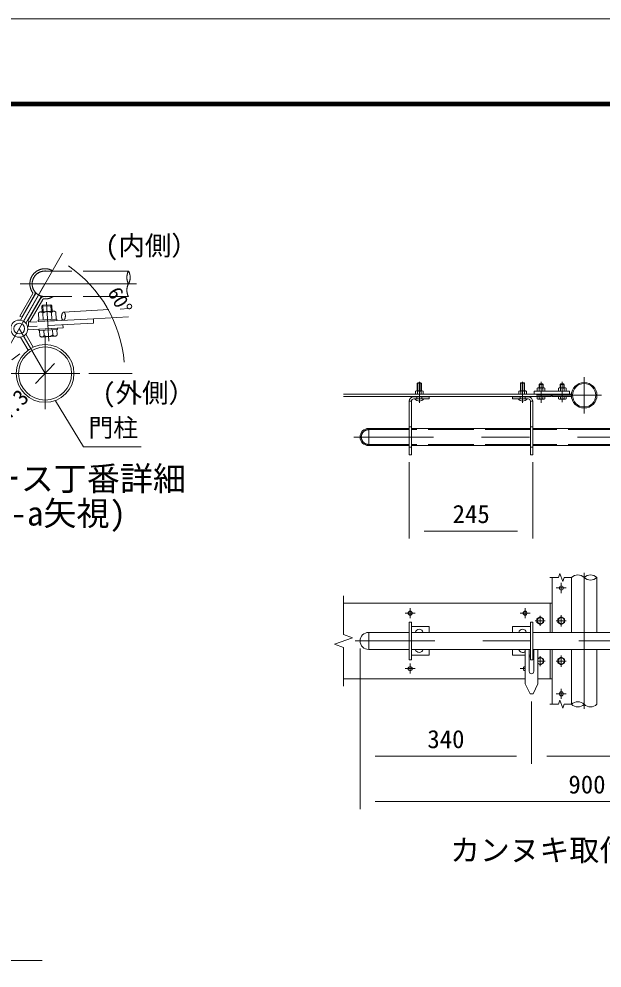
# Model space of a CAD drawing. Units: millimetres, scale not verified, with parts at other scales. Extents: x -6300 to 6300, y -4455 to 4455.
# Drawn here: x 1879 to 4192, y 689 to 4455 of the extents above; entities that cross this region are included whole.
import ezdxf
from ezdxf.enums import TextEntityAlignment as Align

# ---------------------------------------------------------------- set-up
doc = ezdxf.new("R2010")
doc.units = ezdxf.units.MM
doc.header["$LTSCALE"] = 30
doc.linetypes.add('DASHED', pattern=[7.5, 6, -1.5])
doc.linetypes.add('USER1', pattern=[50.8, 31.75, -6.35, 6.35, -6.35])
for name, color, linetype, lineweight in [('0-2_D-STR1', 1, 'Continuous', 18), ('0-3_D-STR3', 3, 'Continuous', 13), ('0-4_D-BMK', 2, 'USER1', 13), ('0-6_D-STR-DIM', 7, 'Continuous', 9), ('0-8_D-STR-TXT', 7, 'Continuous', 9), ('0-9_D-TTL-TXT', 7, 'Continuous', 18), ('0-B_D-TTL', 7, 'Continuous', 9)]:
    doc.layers.add(name, color=color, linetype=linetype, lineweight=lineweight)
doc.styles.add('ＭＳ ゴシック', font='')
doc.styles.get('ＭＳ ゴシック').set_extended_font_data('MS Gothic')

msp = doc.modelspace()

# ---------------------------------------------------------------- linework, layer by layer
at = {"layer": '0-2_D-STR1', "linetype": 'DASHED'}
for p, q in [((2313.81, 3454.89), (1982.46, 3454.89)), ((2313.81, 3353.29), (1982.46, 3353.29))]:
    msp.add_line(p, q, dxfattribs=at)
at = {"layer": '0-2_D-STR1'}
for p, q in [((4070.35, 2021.35), (4070.35, 2238.93)), ((4171.95, 2021.35), (4171.95, 2238.93)), ((4070.35, 1735.77), (4070.35, 1953.35)), ((4171.95, 1735.77), (4171.95, 1953.35))]:
    msp.add_line(p, q, dxfattribs=at)
for centre, radius in [((1982.96, 3048.5), 114.3), ((1982.96, 3048.5), 105.3), ((4121.15, 2961.83), 50.8), ((4121.15, 2961.83), 46.2)]:
    msp.add_circle(centre, radius, dxfattribs=at)
at = {"layer": '0-2_D-STR1', "linetype": 'DASHED'}
for centre, radius, start, end in [((1982.46, 3404.09), 50.8, 90, 270), ((2359.7, 3429.49), 52.45, 151.03399, 208.96601), ((2267.92, 3429.49), 52.45, 331.03399, 28.96601), ((2359.7, 3378.69), 52.45, 151.03399, 208.96601)]:
    msp.add_arc(centre, radius, start, end, dxfattribs=at)
at = {"layer": '0-3_D-STR3'}
for p, q in [((2010.6, 3457.08), (2009.34, 3454.89)), ((1906.6, 3204.75), (1936.2, 3153.49)), ((1885.82, 3192.75), (1915.41, 3141.49)), ((3452.36, 2966.33), (3452.36, 2977.73)), ((3456, 2979.33), (3478.87, 2979.33)), ((3460.96, 3011.23), (3459.36, 3009.63)), ((3459.36, 3009.63), (3459.36, 2979.33)), ((3459.36, 3009.63), (3475.36, 3009.63)), ((3459.86, 2966.33), (3459.86, 2977.73)), ((3460.96, 3011.23), (3460.96, 2979.33)), ((3460.96, 3011.23), (3473.76, 3011.23)), ((3473.76, 3011.23), (3473.76, 2979.33)), ((3475.36, 3009.63), (3473.76, 3011.23)), ((3474.86, 2966.33), (3474.86, 2977.73)), ((3475.36, 3009.63), (3475.36, 2979.33)), ((3482.36, 2966.33), (3482.36, 2977.73)), ((3861.95, 2966.33), (3861.95, 2977.73)), ((3865.58, 2979.33), (3888.45, 2979.33)), ((3870.55, 3011.23), (3868.95, 3009.63)), ((3868.95, 3009.63), (3868.95, 2979.33)), ((3868.95, 3009.63), (3884.95, 3009.63)), ((3869.45, 2966.33), (3869.45, 2977.73)), ((3870.55, 3011.23), (3870.55, 2979.33)), ((3870.55, 3011.23), (3883.35, 3011.23)), ((3883.35, 3011.23), (3883.35, 2979.33)), ((3884.95, 3009.63), (3883.35, 3011.23)), ((3884.45, 2966.33), (3884.45, 2977.73)), ((3884.95, 3009.63), (3884.95, 2979.33)), ((3891.95, 2966.33), (3891.95, 2977.73)), ((4062.35, 2978.33), (3922.35, 2978.33)), ((3922.35, 2966.33), (3922.35, 2978.33)), ((3935.33, 2989.88), (3937.85, 2991.33)), ((3935.33, 2978.33), (3935.33, 2989.88)), ((3965.36, 2978.33), (3935.33, 2978.33)), ((3962.85, 2991.33), (3937.85, 2991.33)), ((3942.35, 3004.93), (3944.75, 3007.33)), ((3942.35, 3004.93), (3958.35, 3004.93)), ((3942.35, 2991.33), (3942.35, 3004.93)), ((3942.84, 2978.33), (3942.84, 2989.88)), ((3943.85, 2991.33), (3943.85, 3006.43)), ((3944.75, 3007.33), (3955.95, 3007.33)), ((3958.35, 3004.93), (3955.95, 3007.33)), ((3956.85, 2991.33), (3956.85, 3006.43)), ((3957.85, 2978.33), (3957.85, 2989.88)), ((3958.35, 2991.33), (3958.35, 3004.93)), ((3965.36, 2989.88), (3962.85, 2991.33)), ((3965.36, 2978.33), (3965.36, 2989.88)), ((4019.33, 2989.88), (4021.85, 2991.33)), ((4019.33, 2978.33), (4019.33, 2989.88)), ((4049.36, 2978.33), (4019.33, 2978.33)), ((4046.85, 2991.33), (4021.85, 2991.33)), ((4026.35, 3004.93), (4028.75, 3007.33)), ((4026.35, 3004.93), (4042.35, 3004.93)), ((4026.35, 2991.33), (4026.35, 3004.93)), ((4026.84, 2978.33), (4026.84, 2989.88)), ((4027.85, 2991.33), (4027.85, 3006.43)), ((4028.75, 3007.33), (4039.95, 3007.33)), ((4042.35, 3004.93), (4039.95, 3007.33)), ((4040.85, 2991.33), (4040.85, 3006.43)), ((4041.85, 2978.33), (4041.85, 2989.88)), ((4042.35, 2991.33), (4042.35, 3004.93)), ((4049.36, 2989.88), (4046.85, 2991.33)), ((4049.36, 2978.33), (4049.36, 2989.88)), ((4062.35, 2966.33), (4062.35, 2978.33)), ((3990.35, 2966.33), (3166.49, 2966.33)), ((3990.35, 2957.33), (3166.49, 2957.33)), ((3426.95, 2726.23), (3426.95, 2938.23)), ((3435.95, 2938.23), (3426.95, 2938.23)), ((3435.95, 2726.23), (3435.95, 2938.23)), ((3506.95, 2956.23), (3444.95, 2956.23)), ((3506.95, 2947.23), (3444.95, 2947.23)), ((3482.36, 2966.33), (3452.36, 2966.33)), ((3506.95, 2947.23), (3506.95, 2956.23)), ((3836.95, 2956.23), (3898.95, 2956.23)), ((3836.95, 2947.23), (3836.95, 2956.23)), ((3836.95, 2947.23), (3898.95, 2947.23)), ((3891.95, 2966.33), (3861.95, 2966.33)), ((3907.95, 2938.23), (3916.95, 2938.23)), ((3907.95, 2726.23), (3907.95, 2938.23)), ((3916.95, 2726.23), (3916.95, 2938.23)), ((4062.35, 2966.33), (3922.35, 2966.33)), ((3935.33, 2957.33), (3935.33, 2948.12)), ((3935.33, 2957.33), (3965.36, 2957.33)), ((3937.75, 2946.73), (3935.33, 2948.12)), ((3937.75, 2946.73), (3962.95, 2946.73)), ((3942.84, 2957.33), (3942.84, 2948.12)), ((3957.85, 2957.33), (3957.85, 2948.12)), ((3962.95, 2946.73), (3965.36, 2948.12)), ((3965.36, 2957.33), (3965.36, 2948.12)), ((3990.35, 2957.33), (3990.35, 2966.33)), ((4070.55, 2966.33), (3994.35, 2966.33)), ((3994.35, 2966.33), (3994.35, 2957.33)), ((4070.55, 2957.33), (3994.35, 2957.33)), ((4019.33, 2957.33), (4019.33, 2948.12)), ((4019.33, 2957.33), (4049.36, 2957.33)), ((4021.75, 2946.73), (4019.33, 2948.12)), ((4021.75, 2946.73), (4046.95, 2946.73)), ((4026.84, 2957.33), (4026.84, 2948.12)), ((4041.85, 2957.33), (4041.85, 2948.12)), ((4046.95, 2946.73), (4049.36, 2948.12)), ((4049.36, 2957.33), (4049.36, 2948.12)), ((3426.95, 2830.23), (3261.85, 2830.23)), ((3266.45, 2830.23), (3266.45, 2762.23)), ((3266.45, 2830.23), (3266.45, 2762.23)), ((3907.95, 2830.23), (3435.95, 2830.23)), ((4462.34, 2830.23), (3916.95, 2830.23)), ((3426.95, 2762.23), (3261.85, 2762.23)), ((3907.95, 2762.23), (3435.95, 2762.23)), ((4462.34, 2762.23), (3916.95, 2762.23)), ((3435.95, 2726.23), (3426.95, 2726.23)), ((3907.95, 2726.23), (3916.95, 2726.23)), ((3994.35, 2021.35), (3994.35, 2238.93)), ((3166.49, 2137.35), (3994.35, 2137.35)), ((3986.95, 2137.35), (3986.95, 2021.35)), ((3426.95, 2062.35), (3426.95, 1912.35)), ((3426.95, 2062.35), (3435.95, 2062.35)), ((3435.95, 2062.35), (3435.95, 1912.35)), ((3435.95, 2044.35), (3506.95, 2044.35)), ((3506.95, 2044.35), (3506.95, 2021.35)), ((3836.95, 2044.35), (3836.95, 2021.35)), ((3907.95, 2044.35), (3836.95, 2044.35)), ((3907.95, 2062.35), (3907.95, 1912.35)), ((3916.95, 2062.35), (3907.95, 2062.35)), ((3916.95, 2062.35), (3916.95, 1912.35)), ((3266.45, 2021.35), (3266.45, 1953.35)), ((3426.95, 2021.35), (3266.45, 2021.35)), ((3907.95, 2021.35), (3435.95, 2021.35)), ((4466.94, 2021.35), (3916.95, 2021.35)), ((3426.95, 1953.35), (3266.45, 1953.35)), ((3907.95, 1953.35), (3435.95, 1953.35)), ((3435.95, 1930.35), (3506.95, 1930.35)), ((3506.95, 1953.35), (3506.95, 1930.35)), ((3836.95, 1953.35), (3836.95, 1930.35)), ((3887.45, 1930.35), (3836.95, 1930.35)), ((3887.45, 1953.35), (3887.45, 1817.35)), ((3903.45, 1953.35), (3903.45, 1866.35)), ((3907.95, 1930.35), (3903.45, 1930.35)), ((3907.95, 1923.59), (3903.45, 1923.59)), ((4466.94, 1953.35), (3916.95, 1953.35)), ((3921.45, 1953.35), (3921.45, 1866.35)), ((3937.45, 1953.35), (3937.45, 1817.35)), ((3986.95, 1953.35), (3986.95, 1837.35)), ((3994.35, 1735.77), (3994.35, 1953.35)), ((3426.95, 1912.35), (3435.95, 1912.35)), ((3916.95, 1912.35), (3907.95, 1912.35)), ((3166.49, 1837.35), (3887.45, 1837.35)), ((3906.45, 1777.35), (3887.45, 1817.35)), ((3918.45, 1777.35), (3937.45, 1817.35)), ((3937.45, 1837.35), (3994.35, 1837.35)), ((3918.45, 1777.35), (3906.45, 1777.35))]:
    msp.add_line(p, q, dxfattribs=at)
at = {"layer": '0-3_D-STR3', "linetype": 'DASHED'}
for p, q in [((1933.61, 3365.24), (1882.31, 3275.95)), ((1941.41, 3360.75), (1890.11, 3271.47)), ((1967.43, 3353.85), (1906.56, 3247.9)), ((1965.69, 3346.8), (1914.39, 3257.52)), ((1973.49, 3342.32), (1922.19, 3253.03)), ((1969.72, 3315.01), (1973.8, 3319.57)), ((2009.66, 3317.18), (1969.72, 3315.01)), ((1970.9, 3293.1), (1969.72, 3314.93)), ((2005.1, 3321.27), (1973.8, 3319.57)), ((1975.23, 3293.33), (1973.8, 3319.49)), ((2009.66, 3317.18), (2005.1, 3321.27)), ((2006.52, 3295.03), (2005.1, 3321.19)), ((2010.84, 3295.27), (2009.66, 3317.1)), ((1956.56, 3287.33), (1958.03, 3260.35)), ((2016.78, 3295.59), (1964.9, 3292.77)), ((1973.77, 3288.27), (1975.24, 3261.28)), ((2008.45, 3290.15), (2009.91, 3263.17)), ((2025.66, 3291.09), (2027.13, 3264.1)), ((1890.11, 3271.47), (1882.31, 3275.95)), ((1922.19, 3253.03), (1914.39, 3257.52)), ((1955.67, 3260.31), (2029.57, 3264.14)), ((1955.67, 3260.31), (1955.98, 3254.32)), ((1955.98, 3254.32), (2029.88, 3258.15)), ((2027.13, 3264.1), (1958.03, 3260.35)), ((1958.33, 3254.44), (2027.52, 3258.03)), ((2029.57, 3264.14), (2029.88, 3258.15)), ((2054.37, 3229.8), (2053.72, 3241.79)), ((2054.37, 3229.8), (1914.58, 3222.16)), ((1957.65, 3224.62), (2031.55, 3228.45)), ((1957.65, 3224.62), (1957.96, 3218.63)), ((1957.96, 3218.63), (2031.86, 3222.46)), ((1960.32, 3218.75), (2029.51, 3222.34)), ((2029.46, 3222.42), (1960.36, 3218.67)), ((1961.5, 3197.67), (1960.36, 3218.67)), ((1978.72, 3198.61), (1977.57, 3219.6)), ((2013.39, 3200.49), (2012.25, 3221.49)), ((2030.6, 3201.43), (2029.46, 3222.42)), ((2031.55, 3228.45), (2031.86, 3222.46)), ((2022.26, 3195.99), (1970.38, 3193.17)), ((3456.95, 2956.23), (3456.95, 2947.23)), ((3476.95, 2956.23), (3476.95, 2947.23)), ((3866.95, 2956.23), (3866.95, 2947.23)), ((3886.95, 2956.23), (3886.95, 2947.23)), ((3426.95, 2825.63), (3261.85, 2825.63)), ((3435.95, 2836.23), (3426.95, 2836.23)), ((3907.95, 2825.63), (3435.95, 2825.63)), ((3907.95, 2836.23), (3916.95, 2836.23)), ((4462.34, 2825.63), (3916.95, 2825.63)), ((3426.95, 2766.83), (3261.85, 2766.83)), ((3435.95, 2756.23), (3426.95, 2756.23)), ((3907.95, 2766.83), (3435.95, 2766.83)), ((3907.95, 2756.23), (3916.95, 2756.23)), ((4462.34, 2766.83), (3916.95, 2766.83))]:
    msp.add_line(p, q, dxfattribs=at)
at = {"layer": '0-3_D-STR3', "color": 4, "linetype": 'DASHED'}
for p, q in [((2055.39, 3291.71), (2313.81, 3306.1)), ((2174.58, 3265.9), (1916.62, 3252.18)), ((1916.62, 3252.18), (1917.55, 3234.34)), ((2175.53, 3247.86), (1917.55, 3234.34)), ((2174.58, 3265.9), (2313.81, 3273.76)), ((2174.58, 3265.9), (2175.53, 3247.86))]:
    msp.add_line(p, q, dxfattribs=at)
at = {"layer": '0-3_D-STR3', "linetype": 'DASHED'}
msp.add_lwpolyline([(1967.43, 3353.85), (1946.62, 3365.8), (1885.75, 3259.86)], dxfattribs=at)
at = {"layer": '0-3_D-STR3'}
for points in [[(3933.95, 2074.86), (3946.95, 2082.36), (3959.95, 2074.86), (3959.95, 2059.85), (3946.95, 2052.34), (3933.95, 2059.85)], [(4017.35, 2074.86), (4030.35, 2082.36), (4043.35, 2074.86), (4043.35, 2059.85), (4030.35, 2052.34), (4017.35, 2059.85)], [(4017.35, 1914.86), (4030.35, 1922.36), (4043.35, 1914.86), (4043.35, 1899.85), (4030.35, 1892.34), (4017.35, 1899.85)]]:
    msp.add_lwpolyline(points, close=True, dxfattribs=at)
msp.add_lwpolyline([(3937.45, 1916.88), (3946.95, 1922.36), (3959.95, 1914.86), (3959.95, 1899.85), (3946.95, 1892.34), (3937.45, 1897.82)], dxfattribs=at)
for centre, radius in [((1880.31, 3226.3), 34), ((1880.31, 3226.3), 21.2), ((4030.35, 2197.35), 8), ((3430.95, 2097.35), 8), ((3886.95, 2097.35), 8), ((3946.95, 2067.35), 12.5), ((4030.35, 2067.35), 12.5), ((3430.95, 1877.35), 8), ((4030.35, 1907.35), 12.5), ((4030.35, 1777.35), 8)]:
    msp.add_circle(centre, radius, dxfattribs=at)
at = {"layer": '0-3_D-STR3', "linetype": 'DASHED'}
for centre, radius, start, end in [((1982.46, 3404.09), 60, 62.03121, 215.16797), ((1982.46, 3404.09), 51, 84.92414, 215.16797), ((1930.14, 3367.23), 4, 330.12099, 35.16797), ((1930.14, 3367.23), 13, 330.12099, 35.16797), ((1976.96, 3340.33), 13, 85.07401, 150.12099), ((1982.46, 3404.09), 60, 265.07401, 302.14905), ((1976.96, 3340.33), 4, 85.07401, 150.12099), ((1965.44, 3282.83), 9.95, 33.11156, 153.11156), ((1992.62, 3261.45), 32.77, 61.12438, 125.09874), ((2017.32, 3285.65), 9.95, 33.11156, 153.11156), ((2021.72, 3205.93), 9.95, 213.11156, 333.11156), ((1969.84, 3203.11), 9.95, 213.11156, 333.11156), ((1994.54, 3227.31), 32.77, 241.12438, 305.09874), ((3266.45, 2796.23), 29.4, 90, 270)]:
    msp.add_arc(centre, radius, start, end, dxfattribs=at)
at = {"layer": '0-3_D-STR3'}
for centre, radius, start, end in [((1982.46, 3404.09), 51, 265.07401, 275.07586), ((3456.11, 2974.14), 5.19, 43.75516, 136.24484), ((3467.36, 2960.95), 18.38, 65.91485, 114.08515), ((3478.61, 2974.15), 5.18, 43.62212, 136.37788), ((3865.7, 2974.14), 5.19, 43.75516, 136.24484), ((3876.95, 2960.95), 18.38, 65.91485, 114.08515), ((3888.2, 2974.15), 5.18, 43.62212, 136.37788), ((3939.09, 2984.39), 6.64, 55.61586, 124.38414), ((3950.35, 2966.2), 24.84, 72.4121, 107.5879), ((3961.6, 2984.39), 6.64, 55.61585, 124.38416), ((4023.09, 2984.39), 6.64, 55.61586, 124.38414), ((4034.35, 2966.2), 24.84, 72.4121, 107.5879), ((4045.6, 2984.39), 6.64, 55.61585, 124.38416), ((3444.95, 2938.23), 18, 90, 180), ((3444.95, 2938.23), 9, 90, 180), ((3467.36, 2962.55), 23.32, 221.06115, 318.93885), ((3876.95, 2962.55), 23.32, 221.06115, 318.93885), ((3898.95, 2938.23), 18, 0, 90), ((3898.95, 2938.23), 9, 0, 90), ((3939.09, 2953.6), 6.64, 235.61585, 304.38415), ((3950.35, 2971.8), 24.84, 252.4121, 287.5879), ((3961.6, 2953.6), 6.64, 235.61585, 304.38415), ((4023.09, 2953.6), 6.64, 235.61585, 304.38415), ((4034.35, 2971.8), 24.84, 252.4121, 287.5879), ((4045.6, 2953.6), 6.64, 235.61585, 304.38415), ((3266.45, 2796.23), 34, 90, 270), ((3266.45, 1987.35), 34, 90, 270), ((3466.95, 2017.35), 16, 14.47751, 165.52249), ((3876.95, 2017.35), 16, 14.47751, 165.52249), ((3466.95, 1957.35), 16, 194.47751, 345.52249), ((3876.95, 1957.35), 16, 194.47751, 311.0145), ((3886.95, 1877.35), 8, 86.41236, 273.58764), ((3946.95, 1907.35), 12.5, 220.54005, 139.45995), ((3912.45, 1866.35), 9, 180, 0)]:
    msp.add_arc(centre, radius, start, end, dxfattribs=at)
at = {"layer": '0-3_D-STR3', "color": 4, "linetype": 'DASHED'}
msp.add_ellipse((2055.84, 3275.69), major_axis=(-1.05, -16.04), ratio=0.462058, dxfattribs=at)
at = {"layer": '0-4_D-BMK'}
for p, q in [((1982.46, 3404.09), (1778.16, 3048.5)), ((1884.15, 3404.09), (2344.9, 3404.09)), ((1997.17, 3176.72), (1988.78, 3331.91)), ((1880.31, 3226.3), (1982.96, 3048.5)), ((1982.96, 2907.22), (1982.96, 3194.86)), ((2120.91, 3048.5), (1415.71, 3048.5)), ((3467.36, 2932.42), (3467.36, 3015.42)), ((3876.95, 2932.42), (3876.95, 3015.42)), ((3950.35, 2932), (3950.35, 3015)), ((4034.35, 2935), (4034.35, 3015)), ((4121.15, 3033.63), (4121.15, 2890.03)), ((4190.45, 2961.83), (3932.49, 2961.83)), ((5047.85, 2796.23), (3207.85, 2796.23)), ((4120.85, 1717.35), (4120.85, 2257.35)), ((4010.39, 2197.35), (4050.3, 2197.35)), ((4030.35, 2177.4), (4030.35, 2217.3)), ((3430.95, 2077.4), (3430.95, 2117.3)), ((3886.95, 2077.4), (3886.95, 2117.3)), ((3410.99, 2097.35), (3450.9, 2097.35)), ((3866.99, 2097.35), (3906.9, 2097.35)), ((3946.95, 2087.35), (3946.95, 2047.35)), ((4030.35, 2089.63), (4030.35, 2045.07)), ((3926.95, 2067.35), (3966.95, 2067.35)), ((4010.35, 2067.35), (4050.35, 2067.35)), ((5052.45, 1987.35), (3212.45, 1987.35)), ((3946.95, 1927.35), (3946.95, 1887.35)), ((4030.35, 1929.63), (4030.35, 1885.07)), ((3430.95, 1897.3), (3430.95, 1857.4)), ((3886.95, 1897.3), (3886.95, 1857.4)), ((3937.45, 1907.35), (3966.95, 1907.35)), ((4010.35, 1907.35), (4050.35, 1907.35)), ((3410.99, 1877.35), (3450.9, 1877.35)), ((3866.99, 1877.35), (3887.45, 1877.35)), ((4010.39, 1777.35), (4050.3, 1777.35)), ((4030.35, 1797.3), (4030.35, 1757.4))]:
    msp.add_line(p, q, dxfattribs=at)
at = {"layer": '0-6_D-STR-DIM'}
for p, q in [((1895.25, 3252.31), (2052.51, 3526.01)), ((1851.11, 3102.57), (1883.24, 3126.38)), ((2020.47, 3087.76), (1945.45, 3009.24)), ((2156, 3048.5), (2328.87, 3048.5)), ((3426.95, 2696.23), (3426.95, 2393.19)), ((3916.95, 2696.23), (3916.95, 2393.19)), ((3486.95, 2423.19), (3856.95, 2423.19)), ((4018.8, 2238.93), (3984.75, 2238.93)), ((4018.8, 2238.93), (4024.57, 2254.79)), ((4024.57, 2254.79), (4036.12, 2223.07)), ((4036.12, 2223.07), (4041.89, 2238.93)), ((4070.35, 2238.93), (4041.89, 2238.93)), ((3166.49, 2166.77), (3166.49, 2013)), ((3131.25, 1974.53), (3201.73, 2000.18)), ((3201.73, 2000.18), (3166.49, 2013)), ((3166.49, 1961.7), (3131.25, 1974.53)), ((3166.49, 1961.7), (3166.49, 1807.93)), ((3232.45, 1957.35), (3232.45, 1500.01)), ((3232.45, 1957.35), (3232.45, 1320.01)), ((3912.45, 1747.35), (3912.45, 1500.01)), ((3912.45, 1747.35), (3912.45, 1500.01)), ((4018.8, 1735.77), (3984.75, 1735.77)), ((4018.8, 1735.77), (4024.57, 1751.63)), ((4024.57, 1751.63), (4036.12, 1719.91)), ((4036.12, 1719.91), (4041.89, 1735.77)), ((4070.35, 1735.77), (4041.89, 1735.77)), ((3292.45, 1530.01), (3852.45, 1530.01)), ((3972.45, 1530.01), (4972.45, 1530.01)), ((3292.45, 1350.01), (4972.45, 1350.01)), ((743.12, 719.48), (1971.22, 719.48))]:
    msp.add_line(p, q, dxfattribs=at)
for centre, radius, start, end in [((1778.16, 3048.5), 520.71, 4.95304, 55.16796), ((4095.75, 2213.37), 36.03, 45.18146, 134.81854), ((4146.55, 2213.37), 36.03, 45.18146, 134.81854), ((4146.55, 2264.49), 36.03, 225.18146, 314.81854), ((4095.75, 1710.21), 36.03, 45.18146, 134.81854), ((4095.75, 1761.33), 36.03, 225.18146, 314.81854), ((4146.55, 1761.33), 36.03, 225.18146, 314.81854)]:
    msp.add_arc(centre, radius, start, end, dxfattribs=at)
at = {"layer": '0-8_D-STR-TXT'}
msp.add_lwpolyline([(2364.25, 2757.18), (2135.44, 2757.18), (2024.64, 2939.6)], dxfattribs=at)
at = {"layer": '0-B_D-TTL', "color": 2, "lineweight": 18}
msp.add_lwpolyline([(-6300, 4455), (6300, 4455), (6300, -4455), (-6300, -4455)], close=True, dxfattribs=at)
at = {"layer": '0-B_D-TTL'}
for points in [[(-5895, 4125), (5895, 4125), (5895, -4125), (-5895, -4125)], [(-5891.25, 4121.25), (5891.25, 4121.25), (5891.25, -4121.25), (-5891.25, -4121.25)], [(-5887.5, 4117.5), (5887.5, 4117.5), (5887.5, -4117.5), (-5887.5, -4117.5)], [(-5883.75, 4113.75), (5883.75, 4113.75), (5883.75, -4113.75), (-5883.75, -4113.75)], [(-5880, 4110), (5880, 4110), (5880, -4110), (-5880, -4110)]]:
    msp.add_lwpolyline(points, close=True, dxfattribs=at)

# ---------------------------------------------------------------- texts
at = {"layer": '0-6_D-STR-DIM', "style": 'ＭＳ ゴシック'}
for s, height, rotation, p in [('60°', 57.62, 300.06, (2213.52, 3361.54)), ('φ114.3', 63.56, 46.308, (1742.42, 2731.27))]:
    msp.add_text(s, height=height, rotation=rotation, dxfattribs=at).set_placement(p, align=Align.BOTTOM_LEFT)
for s, p in [('245', (3599.42, 2433.31)), ('340', (3499.13, 1540.13)), ('900', (4058.76, 1360.13))]:
    msp.add_text(s, height=72.14, dxfattribs=at).set_placement(p, align=Align.BOTTOM_LEFT)
at = {"layer": '0-8_D-STR-TXT', "style": 'ＭＳ ゴシック'}
msp.add_text('門柱', height=72.14, dxfattribs=at).set_placement((2154.68, 2775.62), align=Align.BOTTOM_LEFT)
at = {"layer": '0-9_D-TTL-TXT', "style": 'ＭＳ ゴシック'}
for s, height, p in [('(内側）', 76.98, (2221.17, 3494.21)), ('(外側）', 76.98, (2210.19, 2910.25)), ('吊ブレース丁番詳細', 96.11, (1361.85, 2554.31)), ('(a-a矢視)', 96.11, (1714.97, 2416.39)), ('カンヌキ取付詳細図', 86.66, (3589.61, 1088.21))]:
    msp.add_text(s, height=height, dxfattribs=at).set_placement(p, align=Align.BOTTOM_LEFT)

doc.saveas('drawing.dxf')
